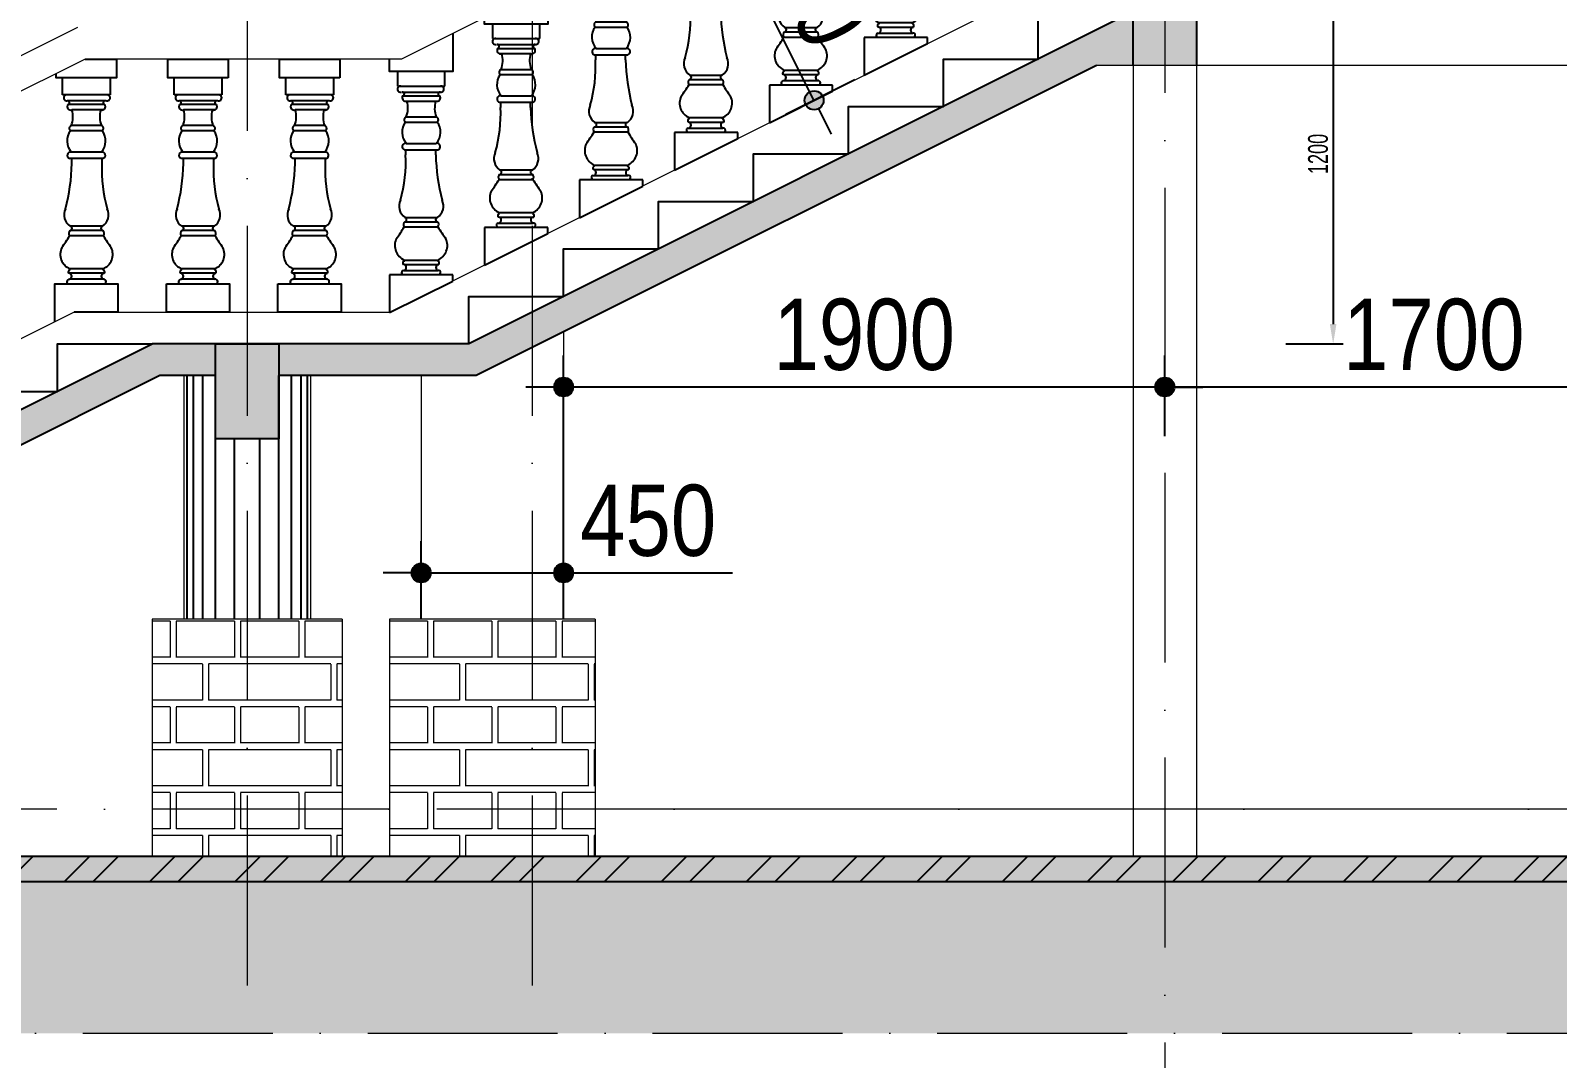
# Model space of a CAD drawing. Extents: x -1107188 to -523840, y 39692 to 514392.
# Drawn here: x -1056190 to -1051364, y 374210 to 377457 of the extents above; entities that cross this region are included whole.
import ezdxf

# ---------------------------------------------------------------- set-up
doc = ezdxf.new("R2010")
doc.units = 0
doc.linetypes.add('ACAD_ISO10W100', pattern=[18, 12, -3, 0, -3])
doc.layers.get('DEFPOINTS').update_dxf_attribs({"linetype": 'CONTINUOUS'})
for name, color, linetype, lineweight in [('00-DAM-SAP', 6, 'CONTINUOUS', 30), ('cot', 4, 'CONTINUOUS', 0), ('HACHT', 8, 'CONTINUOUS', 5), ('NET-THAY', 2, 'CONTINUOUS', 13), ('TRUC', 24, 'CONTINUOUS', 0)]:
    doc.layers.add(name, color=color, linetype=linetype, lineweight=lineweight)
for name, color, linetype in [('009', 251, 'CONTINUOUS'), ('04', 4, 'CONTINUOUS'), ('DIM', 1, 'CONTINUOUS'), ('HACTH', 8, 'CONTINUOUS'), ('HATCH', 8, 'CONTINUOUS'), ('TUONG', 131, 'CONTINUOUS')]:
    doc.layers.add(name, color=color, linetype=linetype)
doc.styles.add('HEL-CONDENSE', font='')
doc.styles.add('KICHTHUOC', font='', dxfattribs={"width": 0.8})
doc.styles.get('HEL-CONDENSE').set_extended_font_data('VNI-Helve-Condense')
doc.styles.get('KICHTHUOC').set_extended_font_data('VNI-Helve-Condense')
doc.dimstyles.new('D100', dxfattribs={"dimtxt": 225, "dimasz": 1.2, "dimexe": 100, "dimexo": 0, "dimgap": 50, "dimtad": 1, "dimdec": 0, "dimzin": 13, "dimdsep": 46, "dimtxsty": 'HEL-CONDENSE', "dimblk": 'D50', "dimcen": 0, "dimclrd": 1, "dimclre": 1, "dimclrt": 7, "dimadec": 0, "dimazin": 0, "dimtfac": 1, "dimtdec": 0, "dimtmove": 0, "dimatfit": 3, "dimldrblk": 'D50', "dimfxl": 1, "dimtolj": 1, "dimtzin": 13, "dimarcsym": 0})
doc.dimstyles.new('DIM 25', dxfattribs={"dimtxt": 2.5, "dimasz": 2.5, "dimexe": 1.25, "dimexo": 0.625, "dimtad": 1, "dimdec": 0, "dimtxsty": 'KICHTHUOC', "dimcen": 2.5, "dimclrd": 1, "dimclre": 1, "dimclrt": 2, "dimadec": 0, "dimazin": 0, "dimtfac": 1, "dimtdec": 0, "dimtix": 1, "dimtmove": 0, "dimatfit": 3, "dimfxl": 6, "dimfxlon": 1, "dimarcsym": 0})
pattern_1 = [(180, (-2381730.1, 168978.3), (-3e-14, -270.968), [387.35, -19.05]), (180, (-2381730.1, 168864), (-3e-14, -270.968), [387.35, -19.05]), (180, (-2381831.7, 168842.82), (-3e-14, -270.968), [184.15, -19.05]), (180, (-2381831.7, 168728.51), (-3e-14, -270.968), [184.15, -19.05]), (270, (-2381730.1, 168978.3), (406.4, -7e-14), [114.3, -156.6672]), (270, (-2381711.05, 168978.3), (406.4, -7e-14), [114.3, -156.6672]), (270, (-2381831.7, 168842.82), (203.2, -4e-14), [114.3, -156.6672]), (270, (-2381812.65, 168842.82), (203.2, -4e-14), [114.3, -156.6672])]

# ---------------------------------------------------------------- blocks, each defined once
blk = doc.blocks.new('A$C08941D2B')
at = {"layer": 'HATCH', "ltscale": 100}
for p, q in [((247.5, 635.4), (247.5, 589.7)), ((397.5, 589.7), (397.5, 635.4)), ((247.5, 589.7), (258.4, 589.7)), ((382.8, 589.7), (397.5, 589.7)), ((269.8, 388.3), (269.8, 388.3)), ((269.8, 388.3), (269.8, 388.3)), ((273, 388.3), (273, 372.3)), ((368.1, 372.3), (368.1, 388.3)), ((375.1, 388.3), (375.1, 388.3)), ((269.4, 36.4), (269.4, 39.9)), ((374.5, 36.4), (374.5, 39.9))]:
    blk.add_line(p, q, dxfattribs=at)
at = {"layer": 'HATCH'}
for p, q in [((258.4, 589.7), (382, 589.7)), ((260.1, 570.7), (382.3, 570.7)), ((264, 558.6), (380.9, 558.6)), ((269.3, 542.1), (367.9, 542.1)), ((275.1, 492.2), (369.8, 492.2)), ((271.9, 476), (373, 476)), ((269.8, 388.3), (375.1, 388.3)), ((275.2, 408.6), (369.7, 408.6)), ((368.1, 372.3), (368.1, 372.3)), ((270.2, 174.4), (373.7, 174.4)), ((270.2, 160.6), (373.7, 160.6)), ((268.6, 144.4), (375.3, 144.4)), ((268.2, 25.8), (265.9, 25.8)), ((265.9, 6.8), (268.2, 6.8)), ((268.2, 25.8), (375.7, 25.8)), ((268.2, 6.8), (375.7, 6.8)), ((269.4, 39.9), (374.5, 39.9)), ((375.7, 25.8), (378, 25.8)), ((378, 6.8), (375.7, 6.8)), ((222.5, -7.2), (222.5, -126.4)), ((422.5, -7.2), (222.5, -7.2)), ((222.5, -126.4), (422.5, -26.4)), ((261.2, -7.2), (261.2, -3.7)), ((382.7, -6.4), (382.7, -3.7)), ((422.5, -26.4), (422.5, -7.2))]:
    blk.add_line(p, q, dxfattribs=at)
for points in [[(422.5, 756.2), (422.5, 635.4), (222.5, 635.4), (222.5, 635.4), (222.5, 656.2)], [(222.5, 656.2), (422.5, 756.2)]]:
    blk.add_lwpolyline(points, dxfattribs=at)
at = {"layer": 'HATCH', "ltscale": 100}
for centre, radius, start, end in [((256.9, 580.2), 9.61, 81.0406, 278.9594), ((384.3, 580.2), 9.61, 261.0406, 98.9594), ((263.1, 564.7), 6.11, 279.0074, 98.571), ((273.1, 552.4), 11, 145.745, 290.5576), ((200.8, 520), 79.3, 339.466, 16.1565), ((444.1, 520), 79.3, 163.8435, 200.534), ((371.8, 552.4), 11, 249.4424, 34.255), ((381.9, 564.7), 6.11, 81.429, 260.9926), ((277.7, 483.2), 9.34, 106.5212, 231.3803), ((367.2, 483.2), 9.34, 308.6197, 73.4788), ((315.3, 444.3), 53.7, 143.8562, 221.7246), ((328.5, 444), 54.8, 320.1915, 35.7374), ((272.8, 398.3), 10.5, 76.6174, 253.4511), ((372.1, 398.3), 10.5, 286.5489, 103.3826), ((-174.5, 351.6), 448, 344.1763, 2.6502), ((1019.5, 391.7), 651.6, 181.7044, 194.4187), ((295.8, 210.4), 43.7, 154.1526, 235.6868), ((349.1, 210.4), 43.7, 304.3132, 25.8474), ((277.6, 151.7), 11.6, 129.8623, 218.7004), ((269.3, 167.5), 6.96, 277.5837, 82.4163), ((374.6, 167.5), 6.96, 97.5837, 262.4163), ((366.3, 151.7), 11.6, 321.2996, 50.1377), ((288.8, 85.8), 49.9, 154.7328, 247.0863), ((-183.7, 419.1), 529.2, 323.871, 328.7313), ((355.1, 85.8), 49.9, 292.9137, 25.2672), ((827.6, 419.1), 529.2, 211.2687, 216.129), ((270.9, 30), 6.52, 103.4923, 219.7811), ((373, 30), 6.52, 320.2189, 76.5077)]:
    blk.add_arc(centre, radius, start, end, dxfattribs=at)
at = {"layer": 'HATCH'}
for centre, radius, start, end in [((267.1, 0), 6.92, 99.626, 212.1586), ((265.2, 16.3), 9.96, 287.2612, 72.7388), ((378.7, 16.3), 9.96, 107.2612, 252.7388), ((376.9, 0), 6.92, 327.8414, 80.374)]:
    blk.add_arc(centre, radius, start, end, dxfattribs=at)
blk = doc.blocks.new('A$C316E34DD')
at = {"layer": 'HATCH', "ltscale": 100}
for p, q in [((-1700, -1131), (-1700, -600)), ((-200, -600), (-200, -1131)), ((-1553, -1131), (-1700, -1131)), ((-326, -1321), (-1548, -1321)), ((-310, -1131), (-1545, -1131)), ((-366, -1442), (-1534, -1442)), ((-200, -1131), (-310, -1131)), ((-418, -1607), (-1405, -1607)), ((-445, -2268), (-1455, -2268)), ((-476, -2106), (-1424, -2106)), ((-1477, -3145), (-1477, -3145)), ((-1407, -3305), (-1407, -3145)), ((-456, -3145), (-456, -3305)), ((-423, -3145), (-423, -3145)), ((-423, -3145), (-423, -3145)), ((-1471, -6664), (-1471, -6629)), ((-419, -6629), (-1471, -6629)), ((-419, -6664), (-419, -6629)), ((-1950, -7509), (-1950, -7100)), ((-1950, -7100), (50, -7100)), ((-1553, -7092), (-1553, -7065)), ((-1483, -6769), (-1506, -6769)), ((-1506, -6960), (-1483, -6960)), ((-407, -6769), (-1483, -6769)), ((-408, -6960), (-1483, -6960)), ((-407, -6769), (-384, -6769)), ((-384, -6960), (-407, -6960)), ((-337, -7100), (-337, -7065)), ((50, -7100), (50, -8000))]:
    blk.add_line(p, q, dxfattribs=at)
at = {"layer": 'HATCH'}
for p, q in [((-423, -3145), (-1477, -3145)), ((-477, -2942), (-1423, -2942)), ((-1407, -3305), (-1407, -3305)), ((-428, -5284), (-1462, -5284)), ((-411, -5584), (-1479, -5584)), ((-428, -5422), (-1462, -5422))]:
    blk.add_line(p, q, dxfattribs=at)
at = {"layer": 'HATCH', "ltscale": 100}
for points in [[(0, -600), (-1900, -600), (-1900, 0), (0, 0)], [(-1950, -7100), (50, -7100), (50, -8000), (-1950, -8000)]]:
    blk.add_lwpolyline(points, close=True, dxfattribs=at)
for centre, radius, start, end in [((-1568, -1226), 96.1, 81.0406, 278.9594), ((-1443, -1504), 110, 145.745, 290.5576), ((-1544, -1381), 61.1, 279.0074, 98.571), ((-457, -1504), 110, 249.4424, 34.255), ((-356, -1381), 61.1, 81.429, 260.9926), ((-295, -1226), 96.1, 261.0406, 98.9594), ((-2166, -1828), 793, 339.466, 16.1565), ((266, -1828), 793, 163.8435, 200.534), ((-1011, -2588), 548, 144.2626, 219.8085), ((-1397, -2195), 93.4, 106.5212, 231.3803), ((-878, -2585), 537, 318.2754, 36.1438), ((-503, -2195), 93.4, 308.6197, 73.4788), ((-7920, -3111), 6516, 345.5813, 358.2956), ((-1447, -3044), 105, 76.6174, 253.4511), ((-453, -3044), 105, 286.5489, 103.3826), ((4019, -3512), 4480, 177.3498, 195.8237), ((-1216, -4924), 437, 154.1526, 235.6868), ((-684, -4924), 437, 304.3132, 25.8474), ((-1472, -5353), 69.6, 277.5837, 82.4163), ((-418, -5353), 69.6, 97.5837, 262.4163), ((-6002, -2837), 5292, 323.871, 328.7313), ((-1388, -5511), 116, 129.8623, 218.7004), ((-502, -5511), 116, 321.2996, 50.1377), ((4112, -2837), 5292, 211.2687, 216.129), ((-1276, -6170), 499, 154.7328, 247.0863), ((-614, -6170), 499, 292.9137, 25.2672), ((-1455, -6728), 65.2, 103.4923, 219.7811), ((-435, -6728), 65.2, 320.2189, 76.5077), ((-1494, -7028), 69.2, 99.626, 212.1586), ((-1512, -6865), 99.6, 287.2612, 72.7388), ((-378, -6865), 99.6, 107.2612, 252.7388), ((-396, -7028), 69.2, 327.8414, 80.374)]:
    blk.add_arc(centre, radius, start, end, dxfattribs=at)
blk = doc.blocks.new('D50')
at = {"layer": 'DIM'}
blk.add_hatch(color=256, dxfattribs=at).paths.add_polyline_path([(25, 0, 1), (-25, 0, 1)])
blk.add_line((25, 0), (100, 0), dxfattribs=at)
blk.add_circle((0, 0), 25, dxfattribs=at)
blk = doc.blocks.new('*D1255')
at = {"layer": 'DEFPOINTS', "color": 0, "linetype": 'Continuous', "transparency": 16777216}
for p in [(-1052604.9, 376331), (-1052604.9, 376176.1), (-1050904.9, 376176.1)]:
    blk.add_point(p, dxfattribs=at)
at = {"layer": 'DIM', "color": 1, "linetype": 'Continuous', "lineweight": -2, "transparency": 16777216}
for p, q in [((-1052604.9, 376176.1), (-1052604.9, 376431)), ((-1050904.9, 376176.1), (-1050904.9, 376431)), ((-1050906.1, 376331), (-1052603.7, 376331))]:
    blk.add_line(p, q, dxfattribs=at)
at = {"layer": 'DIM', "color": 1, "linetype": 'Continuous', "lineweight": -2, "transparency": 16777216, "xscale": 1.199999999999999, "yscale": 1.199999999999999, "zscale": 1.199999999999999, "rotation": 180}
blk.add_blockref('D50', (-1052604.9, 376331), dxfattribs=at)
at = {"layer": 'DIM', "color": 1, "linetype": 'Continuous', "lineweight": -2, "transparency": 16777216, "xscale": 1.199999999999999, "yscale": 1.199999999999999, "zscale": 1.199999999999999}
blk.add_blockref('D50', (-1050904.9, 376331), dxfattribs=at)
at = {"layer": 'DIM', "color": 7, "linetype": 'Continuous', "transparency": 16777216, "insert": (-1051754.9, 376495.9), "char_height": 225, "attachment_point": 5, "style": 'HEL-CONDENSE'}
blk.add_mtext('\\A1;1700', dxfattribs=at)
blk = doc.blocks.new('*D1256')
at = {"layer": 'DEFPOINTS', "color": 0, "linetype": 'Continuous', "transparency": 16777216}
for p in [(-1054504.9, 376331), (-1052604.9, 376176.1), (-1054504.9, 375783)]:
    blk.add_point(p, dxfattribs=at)
at = {"layer": 'DIM', "color": 1, "linetype": 'Continuous', "lineweight": -2, "transparency": 16777216}
for p, q in [((-1054504.9, 375783), (-1054504.9, 376431)), ((-1052604.9, 376176.1), (-1052604.9, 376431)), ((-1052606.1, 376331), (-1054503.7, 376331))]:
    blk.add_line(p, q, dxfattribs=at)
at = {"layer": 'DIM', "color": 1, "linetype": 'Continuous', "lineweight": -2, "transparency": 16777216, "xscale": 1.199999999999999, "yscale": 1.199999999999999, "zscale": 1.199999999999999, "rotation": 180}
blk.add_blockref('D50', (-1054504.9, 376331), dxfattribs=at)
at = {"layer": 'DIM', "color": 1, "linetype": 'Continuous', "lineweight": -2, "transparency": 16777216, "xscale": 1.199999999999999, "yscale": 1.199999999999999, "zscale": 1.199999999999999}
blk.add_blockref('D50', (-1052604.9, 376331), dxfattribs=at)
at = {"layer": 'DIM', "color": 7, "linetype": 'Continuous', "transparency": 16777216, "insert": (-1053554.9, 376495.9), "char_height": 225, "attachment_point": 5, "style": 'HEL-CONDENSE'}
blk.add_mtext('\\A1;1900', dxfattribs=at)
blk = doc.blocks.new('*D1257')
at = {"layer": 'DEFPOINTS', "color": 0, "linetype": 'Continuous', "transparency": 16777216}
for p in [(-1054504.9, 375743.5), (-1054954.9, 375597.3), (-1054504.9, 375597.3)]:
    blk.add_point(p, dxfattribs=at)
at = {"layer": 'DIM', "color": 1, "linetype": 'Continuous', "lineweight": -2, "transparency": 16777216}
for p, q in [((-1054954.9, 375597.3), (-1054954.9, 375843.5)), ((-1054504.9, 375597.3), (-1054504.9, 375843.5)), ((-1054953.7, 375743.5), (-1054506.1, 375743.5)), ((-1054504.9, 375743.5), (-1053971.7, 375743.5))]:
    blk.add_line(p, q, dxfattribs=at)
at = {"layer": 'DIM', "color": 1, "linetype": 'Continuous', "lineweight": -2, "transparency": 16777216, "xscale": 1.199999999999999, "yscale": 1.199999999999999, "zscale": 1.199999999999999, "rotation": 180}
blk.add_blockref('D50', (-1054954.9, 375743.5), dxfattribs=at)
at = {"layer": 'DIM', "color": 1, "linetype": 'Continuous', "lineweight": -2, "transparency": 16777216, "xscale": 1.199999999999999, "yscale": 1.199999999999999, "zscale": 1.199999999999999}
blk.add_blockref('D50', (-1054504.9, 375743.5), dxfattribs=at)
at = {"layer": 'DIM', "color": 7, "linetype": 'Continuous', "transparency": 16777216, "insert": (-1054237.7, 375908.4), "char_height": 225, "attachment_point": 5, "style": 'HEL-CONDENSE'}
blk.add_mtext('\\A1;450', dxfattribs=at)
blk = doc.blocks.new('*D1336')
at = {"layer": 'DEFPOINTS', "color": 0, "transparency": 16777216}
for p in [(-1053897.5, 377927.3), (-1054026.3, 377862.8), (-1053584.4, 377301.2)]:
    blk.add_point(p, dxfattribs=at)
at = {"layer": 'DIM', "color": 1, "lineweight": -2, "transparency": 16777216}
for p, q in [((-1053897.5, 377927.3), (-1054115.8, 377818.1)), ((-1053713.8, 377237.8), (-1054025.8, 377861.8)), ((-1053584.4, 377301.2), (-1053802.7, 377192))]:
    blk.add_line(p, q, dxfattribs=at)
at = {"layer": 'DIM', "color": 1, "lineweight": -2, "transparency": 16777216, "xscale": 1.199999999999999, "yscale": 1.199999999999999, "zscale": 1.199999999999999}
for p, rotation in [((-1054026.3, 377862.8), 116.5650511770588), ((-1053713.3, 377236.7), 296.5650511770588)]:
    blk.add_blockref('D50', p, dxfattribs=dict(at, rotation=rotation))
at = {"layer": 'DIM', "color": 7, "transparency": 16777216, "insert": (-1053722.3, 377623.5), "char_height": 225, "attachment_point": 5, "rotation": 296.5651, "style": 'HEL-CONDENSE'}
blk.add_mtext('\\A1;700', dxfattribs=at)
blk = doc.blocks.new('*D1349')
at = {"layer": '00-DAM-SAP', "color": 1, "lineweight": -2, "transparency": 16777216}
for p, q in [((-1052223, 377667.3), (-1052041.8, 377667.3)), ((-1052073, 377604.8), (-1052073, 376529.8)), ((-1052223, 376467.3), (-1052041.8, 376467.3))]:
    blk.add_line(p, q, dxfattribs=at)
at = {"layer": '00-DAM-SAP', "color": 1, "transparency": 16777216}
for points in [[(-1052083.4, 377604.8), (-1052062.6, 377604.8), (-1052073, 377667.3)], [(-1052083.4, 376529.8), (-1052062.6, 376529.8), (-1052073, 376467.3)]]:
    blk.add_solid(points, dxfattribs=at)
at = {"layer": 'DEFPOINTS', "color": 0, "transparency": 16777216}
for p in [(-1052345.1, 377667.3), (-1055040.2, 376467.3), (-1052073, 376467.3)]:
    blk.add_point(p, dxfattribs=at)
at = {"layer": '00-DAM-SAP', "color": 2, "transparency": 16777216, "insert": (-1052120.6, 377067.3), "char_height": 62.5, "attachment_point": 5, "rotation": 90, "style": 'KICHTHUOC'}
blk.add_mtext('1200', dxfattribs=at)

msp = doc.modelspace()

# ---------------------------------------------------------------- hatches: boundary and pattern name
at = {"layer": '009'}
h = msp.add_hatch(dxfattribs=at)
h.set_pattern_fill('ANSI32', color=256, scale=20, style=0)
h.set_pattern_definition([(45, (-2381730.1, 168509.04), (-134.703842, 134.703842), []), (45, (-2381640.3, 168509.04), (-134.703842, 134.703842), [])])
h.paths.add_polyline_path([(-1055504.886, 374847.327), (-1058821.279, 374847.327), (-1058981.279, 374767.327), (-1055504.886, 374767.327)])
h.paths.add_polyline_path([(-1054604.886, 374847.327), (-1055504.886, 374847.327), (-1055504.886, 374767.327), (-1054604.886, 374767.327)])
h.paths.add_polyline_path([(-1052604.886, 374847.327), (-1054604.886, 374847.327), (-1054604.886, 374767.327), (-1052604.886, 374767.327)])
h.paths.add_polyline_path([(-1050704.886, 374847.327), (-1052604.886, 374847.327), (-1052604.886, 374767.327), (-1050704.886, 374767.327), (-1050704.886, 374797.327)])
h = msp.add_hatch(dxfattribs=at)
h.set_pattern_fill('AR-CONC', color=256, style=0)
h.set_pattern_definition([(50, (-2381730.1, 168509.04), (182.184669, -15.939086), [19.05, -209.55]), (355, (-2381730.1, 168509.04), (-35.242826, 191.056643), [15.24, -167.64]), (100.451, (-2381714.92, 168507.71), (146.942502, 175.116688), [16.19, -178.09]), (46.1842, (-2381730.1, 168559.84), (271.07904, -42.042328), [28.575, -314.325]), (96.6356, (-2381707.5, 168556.33), (237.404234, 247.425556), [24.285, -267.135]), (351.184, (-2381730.1, 168559.84), (237.404606, 247.42512), [22.86, -251.46]), (21, (-2381704.7, 168547.14), (151.61488, -102.265519), [19.05, -209.55]), (326, (-2381704.7, 168547.14), (61.802028, 184.187966), [15.24, -167.64]), (71.4514, (-2381692.07, 168538.62), (213.41649, 81.922858), [16.19, -178.09]), (37.5, (-2381730.1, 168509.04), (3.0886033, 84.555039), [0, -165.608, 0, -170.18, 0, -168.275]), (7.5, (-2381730.1, 168509.04), (66.8196625, 100.180575), [0, -97.028, 0, -161.798, 0, -64.135]), (327.5, (-2381786.74, 168509.04), (135.590595, -5.728744), [0, -63.5, 0, -198.12, 0, -262.89]), (317.5, (-2381812.14, 168509.04), (148.129181, 25.426491), [0, -82.55, 0, -131.572, 0, -186.69])])
h.paths.add_polyline_path([(-1055504.886, 374847.327), (-1058821.279, 374847.327), (-1058981.279, 374767.327), (-1055504.886, 374767.327)])
h.paths.add_polyline_path([(-1054604.886, 374847.327), (-1055504.886, 374847.327), (-1055504.886, 374767.327), (-1054604.886, 374767.327)])
h.paths.add_polyline_path([(-1052604.886, 374847.327), (-1054604.886, 374847.327), (-1054604.886, 374767.327), (-1052604.886, 374767.327)])
h.paths.add_polyline_path([(-1050704.886, 374847.327), (-1052604.886, 374847.327), (-1052604.886, 374767.327), (-1050704.886, 374767.327), (-1050704.886, 374797.327)])
h = msp.add_hatch(dxfattribs=at)
h.set_pattern_fill('AR-HBONE', color=256, style=0)
h.set_pattern_definition([(45, (-2381730.1, 168509.04), (1e-14, 143.684098), [304.8, -101.6]), (135, (-2381658.26, 168580.88), (1e-14, 143.684098), [304.8, -101.6])])
edge = h.paths.add_edge_path()
edge.add_line((-1055504.886, 374289.137), (-1055504.886, 374767.327))
edge.add_line((-1055504.886, 374767.327), (-1057054.365, 374767.327))
edge.add_line((-1057054.365, 374767.327), (-1056829.365, 374643.421))
edge.add_line((-1056829.365, 374643.421), (-1056851.072, 374604.003))
edge.add_line((-1056851.072, 374604.003), (-1057048.664, 374712.816))
edge.add_ellipse((-1057667.308, 374688.966), major_axis=(-619.222, 0), ratio=0.89085777, start_angle=133.547564, end_angle=182.477918, ccw=False)
edge.add_line((-1057240.69, 374289.137), (-1055504.886, 374289.137))
edge = h.paths.add_edge_path()
edge.add_ellipse((-1057667.308, 374688.966), major_axis=(-619.222, 0), ratio=0.89085777, start_angle=-8.166576, end_angle=46.452436, ccw=False)
edge.add_line((-1058280.25, 374767.327), (-1058505.25, 374767.327))
edge.add_line((-1058505.25, 374767.327), (-1059004.886, 374767.327))
edge.add_line((-1059004.886, 374767.327), (-1059004.886, 374447.327))
edge.add_line((-1059004.886, 374447.327), (-1059104.886, 374447.327))
edge.add_line((-1059104.886, 374447.327), (-1059104.886, 374289.137))
edge.add_line((-1059104.886, 374289.137), (-1058093.925, 374289.137))
h.paths.add_polyline_path([(-1052604.886, 374289.137), (-1052604.886, 374767.327), (-1054604.886, 374767.327), (-1054604.886, 374289.137)])
h.paths.add_polyline_path([(-1054604.886, 374289.137), (-1054604.886, 374767.327), (-1055504.886, 374767.327), (-1055504.886, 374289.137)])
h.paths.add_polyline_path([(-1052604.886, 374767.327), (-1052604.886, 374289.137), (-1050604.886, 374289.137), (-1050604.886, 374397.327), (-1050704.886, 374397.327), (-1050704.886, 374767.327)])
h.paths.add_polyline_path([(-1050504.886, 374767.327), (-1050504.886, 374397.327), (-1050604.886, 374397.327), (-1050604.886, 374289.137), (-1046604.886, 374289.137), (-1046604.886, 374767.327)])
h.paths.add_polyline_path([(-1044604.886, 374289.137), (-1044604.886, 374767.327), (-1046604.886, 374767.327), (-1046604.886, 374289.137)])
at = {"layer": 'cot'}
h = msp.add_hatch(color=256, dxfattribs=at)
h.paths.add_polyline_path([(-1054604.886, 376455.524), (-1054604.886, 376567.327), (-1054804.886, 376467.327), (-1055404.886, 376467.327), (-1055404.886, 376367.327), (-1054781.279, 376367.327)])
h.paths.add_polyline_path([(-1055504.886, 376467.327), (-1055604.886, 376467.327), (-1055604.886, 376167.327), (-1055504.886, 376167.327)])
h.paths.add_polyline_path([(-1055404.886, 376367.327), (-1055404.886, 376467.327), (-1055504.886, 376467.327), (-1055504.886, 376167.327), (-1055404.886, 376167.327)])
h.paths.add_polyline_path([(-1055604.886, 376467.327), (-1055804.886, 376467.327), (-1058744.886, 374997.327), (-1058521.279, 374997.327), (-1055781.279, 376367.327), (-1055604.886, 376367.327)])
at = {"layer": 'HACHT'}
h = msp.add_hatch(dxfattribs=at)
h.set_pattern_fill('AR-BRELM', color=256, scale=2, angle=180, style=0)
h.set_pattern_definition(pattern_1)
h.paths.add_polyline_path([(-1055204.886, 375597.327), (-1055504.886, 375597.327), (-1055504.886, 374997.327), (-1055204.886, 374997.327)])
h.paths.add_polyline_path([(-1055504.886, 375597.327), (-1055804.886, 375597.327), (-1055804.886, 374997.327), (-1055504.886, 374997.327)])
h = msp.add_hatch(dxfattribs=at)
h.set_pattern_fill('AR-BRELM', color=256, scale=2, angle=180, style=0)
h.set_pattern_definition(pattern_1)
h.paths.add_polyline_path([(-1055054.886, 375597.327), (-1054404.886, 375597.327), (-1054404.886, 374997.327), (-1055054.886, 374997.327)])
h = msp.add_hatch(dxfattribs=at)
h.set_pattern_fill('AR-BRELM', color=256, scale=2, angle=180, style=0)
h.set_pattern_definition(pattern_1)
h.paths.add_polyline_path([(-1055504.886, 374997.327), (-1055804.886, 374997.327), (-1055804.886, 374847.327), (-1055504.886, 374847.327)])
h.paths.add_polyline_path([(-1055204.886, 374997.327), (-1055504.886, 374997.327), (-1055504.886, 374847.327), (-1055204.886, 374847.327)])
h = msp.add_hatch(dxfattribs=at)
h.set_pattern_fill('AR-BRELM', color=256, scale=2, angle=180, style=0)
h.set_pattern_definition(pattern_1)
h.paths.add_polyline_path([(-1054604.886, 374997.327), (-1055054.886, 374997.327), (-1055054.886, 374847.327), (-1054604.886, 374847.327)])
h.paths.add_polyline_path([(-1054404.886, 374997.327), (-1054604.886, 374997.327), (-1054604.886, 374847.327), (-1054404.886, 374847.327)])
at = {"layer": 'TUONG'}
h = msp.add_hatch(color=4, dxfattribs=at)
h.paths.add_polyline_path([(-1052704.886, 377347.327), (-1052604.886, 377347.327), (-1052604.886, 377667.327), (-1052704.886, 377667.327)])
h.paths.add_polyline_path([(-1054604.886, 376455.524), (-1052821.279, 377347.327), (-1052704.886, 377347.327), (-1052704.886, 377517.327), (-1054604.886, 376567.327)])
h = msp.add_hatch(color=4, dxfattribs=at)
h.paths.add_polyline_path([(-1050704.886, 377667.327), (-1052504.886, 377667.327), (-1052504.886, 377567.327), (-1050704.886, 377567.327)])
h.paths.add_polyline_path([(-1052604.886, 377347.327), (-1052504.886, 377347.327), (-1052504.886, 377667.327), (-1052604.886, 377667.327)])

# ---------------------------------------------------------------- linework, layer by layer
at = {"layer": '04'}
for p, q in [((-1050704.886, 374847.327), (-1059624.63, 374847.327)), ((-1043604.886, 374767.327), (-1059624.63, 374767.327))]:
    msp.add_line(p, q, dxfattribs=at)
at = {"layer": 'HATCH', "ltscale": 100}
for p, q in [((-1056088.244, 377254.211), (-1056088.244, 377307.328)), ((-1055938.244, 377307.328), (-1055938.244, 377254.211)), ((-1055029.886, 377327.729), (-1055029.886, 377281.986)), ((-1054879.886, 377281.986), (-1054879.886, 377327.729)), ((-1055029.886, 377281.986), (-1055018.935, 377281.986)), ((-1054894.576, 377281.986), (-1054879.886, 377281.986)), ((-1056073.555, 377254.211), (-1056088.244, 377254.211)), ((-1055950.889, 377235.252), (-1056073.09, 377235.252)), ((-1055949.196, 377254.211), (-1056072.784, 377254.211)), ((-1055954.801, 377223.159), (-1056071.688, 377223.159)), ((-1055938.244, 377254.211), (-1055949.196, 377254.211)), ((-1055960.04, 377206.636), (-1056058.708, 377206.636)), ((-1055962.699, 377140.493), (-1056063.789, 377140.493)), ((-1055965.874, 377156.748), (-1056060.615, 377156.748)), ((-1055007.574, 377080.58), (-1055007.574, 377080.58)), ((-1055007.574, 377080.58), (-1055007.574, 377080.58)), ((-1055004.313, 377080.58), (-1055004.313, 377064.642)), ((-1054909.198, 377064.642), (-1054909.198, 377080.58)), ((-1054902.198, 377080.58), (-1054902.198, 377080.58)), ((-1056065.932, 377052.804), (-1056065.932, 377052.804)), ((-1056058.932, 377036.866), (-1056058.932, 377052.804)), ((-1055963.818, 377052.804), (-1055963.818, 377036.866)), ((-1055960.556, 377052.804), (-1055960.556, 377052.804)), ((-1055960.556, 377052.804), (-1055960.556, 377052.804)), ((-1055007.955, 376728.671), (-1055007.955, 376732.174)), ((-1054902.817, 376728.671), (-1054902.817, 376732.174)), ((-1056066.533, 376690.384), (-1056068.803, 376690.384)), ((-1055958.955, 376690.384), (-1056066.533, 376690.384)), ((-1056065.314, 376700.895), (-1056065.314, 376704.398)), ((-1055960.175, 376704.398), (-1056065.314, 376704.398)), ((-1055960.175, 376700.895), (-1055960.175, 376704.398)), ((-1055958.955, 376690.384), (-1055956.686, 376690.384)), ((-1056113.244, 376657.329), (-1055913.244, 376657.329)), ((-1056073.506, 376658.102), (-1056073.506, 376660.857)), ((-1056068.803, 376671.368), (-1056066.533, 376671.368)), ((-1055959.001, 376671.368), (-1056066.533, 376671.368)), ((-1055956.686, 376671.368), (-1055958.955, 376671.368)), ((-1055951.982, 376657.329), (-1055951.982, 376660.857)), ((-1055913.244, 376657.329), (-1055913.244, 376567.327))]:
    msp.add_line(p, q, dxfattribs=at)
at = {"layer": 'HATCH'}
for p, q in [((-1055018.935, 377281.986), (-1054895.346, 377281.986)), ((-1055017.241, 377263.028), (-1054895.041, 377263.028)), ((-1055013.329, 377250.935), (-1054896.443, 377250.935)), ((-1055008.09, 377234.412), (-1054909.422, 377234.412)), ((-1055005.431, 377168.268), (-1054904.341, 377168.268)), ((-1055002.257, 377184.524), (-1054907.515, 377184.524)), ((-1055965.984, 377073.108), (-1056060.505, 377073.108)), ((-1055007.574, 377080.58), (-1054902.198, 377080.58)), ((-1055002.147, 377100.884), (-1054907.625, 377100.884)), ((-1054909.198, 377064.642), (-1054909.198, 377064.642)), ((-1055960.556, 377052.804), (-1056065.932, 377052.804)), ((-1056058.932, 377036.866), (-1056058.932, 377036.866)), ((-1055961, 376838.902), (-1056064.489, 376838.902)), ((-1055961, 376825.108), (-1056064.489, 376825.108)), ((-1055008.747, 376836.746), (-1054902.025, 376836.746)), ((-1055007.131, 376866.677), (-1054903.641, 376866.677)), ((-1055007.131, 376852.883), (-1054903.641, 376852.883)), ((-1055959.384, 376808.97), (-1056066.105, 376808.97)), ((-1055007.955, 376732.174), (-1054902.817, 376732.174)), ((-1055054.886, 376685.105), (-1055054.886, 376565.934)), ((-1054854.886, 376685.105), (-1055054.886, 376685.105)), ((-1055016.148, 376685.105), (-1055016.148, 376688.633)), ((-1055009.175, 376718.16), (-1055011.445, 376718.16)), ((-1055011.445, 376699.144), (-1055009.175, 376699.144)), ((-1055009.175, 376718.16), (-1054901.597, 376718.16)), ((-1055009.129, 376699.144), (-1054901.597, 376699.144)), ((-1054901.597, 376718.16), (-1054899.328, 376718.16)), ((-1054899.328, 376699.144), (-1054901.597, 376699.144)), ((-1054894.624, 376685.878), (-1054894.624, 376688.633)), ((-1054854.886, 376665.934), (-1054854.886, 376685.105)), ((-1055054.886, 376565.934), (-1054854.886, 376665.934)), ((-1055694.886, 375597.327), (-1055694.886, 376367.327)), ((-1055674.886, 375597.327), (-1055674.886, 376367.327)), ((-1055644.886, 375597.327), (-1055644.886, 376367.327)), ((-1055604.886, 375597.327), (-1055604.886, 376367.327)), ((-1055404.886, 375597.327), (-1055404.886, 376367.327)), ((-1055364.886, 375597.327), (-1055364.886, 376367.327)), ((-1055334.886, 375597.327), (-1055334.886, 376367.327)), ((-1055314.886, 375597.327), (-1055314.886, 376367.327)), ((-1055544.886, 375597.327), (-1055544.886, 376167.327)), ((-1055464.886, 375597.327), (-1055464.886, 376167.327))]:
    msp.add_line(p, q, dxfattribs=at)
msp.add_lwpolyline([(-1054854.886, 377448.558), (-1054854.886, 377327.729), (-1055054.886, 377327.729), (-1055054.886, 377327.729), (-1055054.886, 377367.327)], dxfattribs=at)
at = {"layer": 'HATCH', "ltscale": 100}
for points in [[(-1056017.347, 377367.328), (-1055918.245, 377367.328), (-1055918.245, 377307.328), (-1056108.244, 377307.328), (-1056108.244, 377321.879)], [(-1056113.244, 376536.755), (-1056113.244, 376657.329), (-1055913.244, 376657.329), (-1055913.244, 376567.327), (-1056052.099, 376567.327)]]:
    msp.add_lwpolyline(points, dxfattribs=at)
for centre, radius, start, end in [((-1055020.431, 377272.498), 9.605, 81.040631, 278.959369), ((-1055014.286, 377256.969), 6.11, 279.007448, 98.571037), ((-1054895.486, 377256.969), 6.11, 81.428963, 260.992552), ((-1054893.08, 377272.498), 9.605, 261.040631, 98.959369), ((-1056075.051, 377244.723), 9.605, 81.040631, 278.959369), ((-1056062.578, 377216.955), 11.021, 145.744992, 290.557589), ((-1056072.644, 377229.193), 6.11, 279.007448, 98.571037), ((-1055963.91, 377216.955), 11.021, 249.442411, 34.255008), ((-1055953.845, 377229.193), 6.11, 81.428963, 260.992552), ((-1055947.7, 377244.723), 9.605, 261.040631, 98.959369), ((-1055004.22, 377244.731), 11.021, 145.744992, 290.557589), ((-1055076.528, 377212.343), 79.31, 339.466044, 16.156511), ((-1054833.244, 377212.343), 79.31, 163.843489, 200.533956), ((-1054905.552, 377244.731), 11.021, 249.442411, 34.255008), ((-1056134.886, 377184.567), 79.31, 339.466044, 16.156511), ((-1055891.602, 377184.567), 79.31, 163.843489, 200.533956), ((-1054962.084, 377136.609), 53.677, 143.85623, 221.724644), ((-1054999.6, 377175.568), 9.342, 106.5212, 231.380323), ((-1054910.172, 377175.568), 9.342, 308.619677, 73.4788), ((-1054948.813, 377136.268), 54.789, 320.191504, 35.737443), ((-1056019.317, 377108.492), 54.789, 144.262557, 219.808495), ((-1056057.959, 377147.792), 9.342, 106.5212, 231.380323), ((-1056006.046, 377108.833), 53.677, 318.275356, 36.14377), ((-1055968.53, 377147.792), 9.342, 308.619677, 73.4788), ((-1056062.938, 377062.881), 10.513, 76.617422, 253.451061), ((-1055963.551, 377062.881), 10.513, 286.548939, 103.382578), ((-1055451.822, 377043.927), 447.989, 344.176294, 2.650241), ((-1055004.58, 377090.657), 10.513, 76.617422, 253.451061), ((-1054257.886, 377084.023), 651.6, 181.704412, 194.418681), ((-1054905.192, 377090.657), 10.513, 286.548939, 103.382578), ((-1056710.244, 377056.247), 651.6, 345.581319, 358.295588), ((-1055516.308, 377016.152), 447.989, 177.349759, 195.823706), ((-1054981.52, 376902.737), 43.657, 154.152613, 235.686764), ((-1054928.252, 376902.737), 43.657, 304.313236, 25.847387), ((-1056039.878, 376874.961), 43.657, 154.152613, 235.686764), ((-1055986.61, 376874.961), 43.657, 304.313236, 25.847387), ((-1056057.063, 376816.214), 11.586, 129.862327, 218.700417), ((-1056065.407, 376832.005), 6.958, 277.583686, 82.416314), ((-1055960.081, 376832.005), 6.958, 97.583686, 262.416314), ((-1055968.426, 376816.214), 11.586, 321.299583, 50.137673), ((-1055461.043, 377111.408), 529.161, 323.871034, 328.731295), ((-1054999.704, 376843.99), 11.586, 129.862328, 218.700417), ((-1055008.049, 376859.78), 6.958, 277.583686, 82.416314), ((-1054902.723, 376859.78), 6.958, 97.583686, 262.416314), ((-1054911.068, 376843.99), 11.586, 321.299583, 50.137672), ((-1054449.729, 377111.408), 529.161, 211.268705, 216.128966), ((-1056518.401, 377083.632), 529.161, 323.871034, 328.731295), ((-1055507.087, 377083.632), 529.161, 211.268705, 216.128966), ((-1054988.534, 376778.12), 49.882, 154.732845, 247.086312), ((-1054922.238, 376778.12), 49.882, 292.913688, 25.267155), ((-1056045.892, 376750.345), 49.882, 154.732845, 247.086312), ((-1055979.596, 376750.345), 49.882, 292.913688, 25.267155), ((-1055006.434, 376722.331), 6.519, 103.492344, 219.781058), ((-1054904.338, 376722.331), 6.519, 320.218942, 76.507656), ((-1056063.793, 376694.555), 6.519, 103.492344, 219.781058), ((-1056069.488, 376680.876), 9.956, 287.261156, 72.738844), ((-1055956.001, 376680.876), 9.956, 107.261156, 252.738844), ((-1055961.696, 376694.555), 6.519, 320.218942, 76.507656), ((-1056067.645, 376664.542), 6.923, 99.626037, 212.158594), ((-1055957.843, 376664.542), 6.923, 327.841406, 80.373963)]:
    msp.add_arc(centre, radius, start, end, dxfattribs=at)
at = {"layer": 'HATCH'}
for centre, radius, start, end in [((-1055010.287, 376692.318), 6.923, 99.626037, 212.158594), ((-1055012.13, 376708.652), 9.956, 287.261156, 72.738844), ((-1054898.642, 376708.652), 9.956, 107.261156, 252.738844), ((-1054900.485, 376692.318), 6.923, 327.841406, 80.373963)]:
    msp.add_arc(centre, radius, start, end, dxfattribs=at)
at = {"layer": 'NET-THAY'}
for p, q in [((-1052617.347, 378567.327), (-1055017.347, 377367.327)), ((-1052704.886, 377740.934), (-1055052.099, 376567.327)), ((-1056040.954, 377467.327), (-1059104.886, 375935.361)), ((-1056017.347, 377367.327), (-1059104.886, 375823.558)), ((-1055017.347, 377367.327), (-1056017.347, 377367.327)), ((-1050704.886, 377347.327), (-1052821.279, 377347.327)), ((-1052704.886, 377347.327), (-1052704.886, 374847.327)), ((-1052504.886, 377347.327), (-1052504.886, 374847.327)), ((-1056052.099, 376567.327), (-1059104.886, 375040.934)), ((-1056052.099, 376567.327), (-1055052.099, 376567.327)), ((-1054504.886, 376505.524), (-1054504.886, 375597.327)), ((-1054504.886, 376505.524), (-1054504.886, 375597.327)), ((-1055704.886, 376367.327), (-1055704.886, 375597.327)), ((-1055304.886, 376367.327), (-1055304.886, 375597.327)), ((-1054954.886, 376367.327), (-1054954.886, 375597.327)), ((-1055804.886, 375597.327), (-1055804.886, 374847.327)), ((-1055204.886, 375597.327), (-1055804.886, 375597.327)), ((-1055204.886, 375597.327), (-1055204.886, 374847.327)), ((-1054404.886, 375597.327), (-1055054.886, 375597.327)), ((-1055054.886, 375597.327), (-1055054.886, 374847.327)), ((-1054404.886, 375597.327), (-1055054.886, 375597.327)), ((-1054404.886, 375597.327), (-1054404.886, 374997.327)), ((-1054404.886, 375597.327), (-1054404.886, 374847.327))]:
    msp.add_line(p, q, dxfattribs=at)
for points in [[(-1055054.886, 374997.327), (-1055204.886, 374997.327)], [(-1052704.886, 374997.327), (-1054404.886, 374997.327)], [(-1050954.886, 374997.327), (-1052504.886, 374997.327)]]:
    msp.add_lwpolyline(points, dxfattribs=at)
at = {"layer": 'TRUC', "linetype": 'ACAD_ISO10W100', "ltscale": 50}
msp.add_line((-1043504.886, 374997.327), (-1059624.63, 374997.327), dxfattribs=at)
msp.add_lwpolyline([(-1038580.287, 388541.509), (-1059624.63, 388541.509), (-1059624.63, 374289.137), (-1038580.287, 374289.137)], close=True, dxfattribs=at)
for points in [[(-1055504.886, 388541.509), (-1055504.886, 374289.137)], [(-1054604.886, 388541.509), (-1054604.886, 374289.137)], [(-1052604.886, 387761.41), (-1052604.886, 373374.988)]]:
    msp.add_lwpolyline(points, dxfattribs=at)
at = {"layer": 'TUONG', "color": 4}
msp.add_line((-1055781.279, 376367.327), (-1058981.279, 374767.327), dxfattribs=at)
for points in [[(-1054804.886, 376467.327), (-1054804.886, 376617.327), (-1054504.886, 376617.327), (-1054504.886, 376767.327), (-1054204.886, 376767.327), (-1054204.886, 376917.327), (-1053904.886, 376917.327), (-1053904.886, 377067.327), (-1053604.886, 377067.327), (-1053604.886, 377217.327), (-1053304.886, 377217.327), (-1053304.886, 377367.327), (-1053004.886, 377367.327), (-1053004.886, 377517.327), (-1052704.886, 377517.327), (-1052704.886, 377667.327), (-1050804.886, 377667.327)], [(-1052704.886, 377347.327), (-1052704.886, 377667.327), (-1052504.886, 377667.327), (-1052504.886, 377347.327)], [(-1052704.886, 377517.327), (-1054804.886, 376467.327), (-1055804.886, 376467.327)], [(-1052821.279, 377347.327), (-1054781.279, 376367.327), (-1055404.886, 376367.327)], [(-1059044.886, 374847.327), (-1055804.886, 376467.327)], [(-1058504.886, 375117.327), (-1058504.886, 375267.327), (-1058204.886, 375267.327), (-1058204.886, 375417.327), (-1057904.886, 375417.327), (-1057904.886, 375567.327), (-1057604.886, 375567.327), (-1057604.886, 375717.327), (-1057304.886, 375717.327), (-1057304.886, 375867.327), (-1057004.886, 375867.327), (-1057004.886, 376017.327), (-1056704.886, 376017.327), (-1056704.886, 376167.327), (-1056404.886, 376167.327), (-1056404.886, 376317.327), (-1056104.886, 376317.327), (-1056104.886, 376467.327), (-1055804.886, 376467.327)], [(-1055604.886, 376367.327), (-1055781.279, 376367.327)]]:
    msp.add_lwpolyline(points, dxfattribs=at)
msp.add_lwpolyline([(-1055604.886, 376467.327), (-1055404.886, 376467.327), (-1055404.886, 376167.327), (-1055604.886, 376167.327)], close=True, dxfattribs=at)

# ---------------------------------------------------------------- block references
at = {"layer": 'HACTH'}
for p in [(-1053777.342, 377442.318), (-1054077.342, 377292.318), (-1054377.342, 377142.318), (-1054677.342, 376992.318), (-1054977.342, 376842.318)]:
    msp.add_blockref('A$C08941D2B', p, dxfattribs=at)
at = {"layer": 'HATCH', "xscale": 0.1000000000931323, "yscale": 0.09999999997671694, "zscale": 0.1}
for p in [(-1055565.459, 377367.328), (-1055212.672, 377367.328)]:
    msp.add_blockref('A$C316E34DD', p, dxfattribs=at)

# ---------------------------------------------------------------- dimensions: what is measured, and where the dimension line sits
at = {"layer": '00-DAM-SAP'}
dim = msp.add_linear_dim(base=(-1052073.03, 376467.327), p1=(-1052345.086, 377667.327), p2=(-1055040.18, 376467.327), angle=90, dimstyle='DIM 25', override={"dimscale": 25, "dimfrac": 2}, dxfattribs=at)
dim.commit()
dim.dimension.update_dxf_attribs({"geometry": '*D1349', "text_midpoint": (-1052120.571, 377067.327)})
at = {"layer": 'DIM'}
dim = msp.add_aligned_dim(p1=(-1053584.428, 377301.163), p2=(-1053897.478, 377927.262), distance=144.07, dimstyle='D100', dxfattribs=at)
dim.commit()
dim.dimension.update_dxf_attribs({"geometry": '*D1336', "text_midpoint": (-1053722.322, 377623.528)})
at = {"layer": 'DIM', "linetype": 'Continuous'}
for base, p1, p2, picture, middle in [((-1054504.886, 376331.026), (-1052604.886, 376176.095), (-1054504.886, 375783.029), '*D1256', (-1053554.886, 376495.926)), ((-1052604.886, 376331.026), (-1050904.886, 376176.095), (-1052604.886, 376176.095), '*D1255', (-1051754.886, 376495.926))]:
    dim = msp.add_linear_dim(base=base, p1=p1, p2=p2, dimstyle='D100', override={"dimtmove": 1}, dxfattribs=at)
    dim.commit()
    dim.dimension.update_dxf_attribs({"geometry": picture, "text_midpoint": middle})
dim = msp.add_linear_dim(base=(-1054504.886, 375743.452), p1=(-1054954.886, 375597.327), p2=(-1054504.886, 375597.327), dimstyle='D100', dxfattribs=at)
dim.commit()
dim.dimension.update_dxf_attribs({"geometry": '*D1257', "text_midpoint": (-1054237.686, 375908.352)})

doc.saveas('drawing.dxf')
